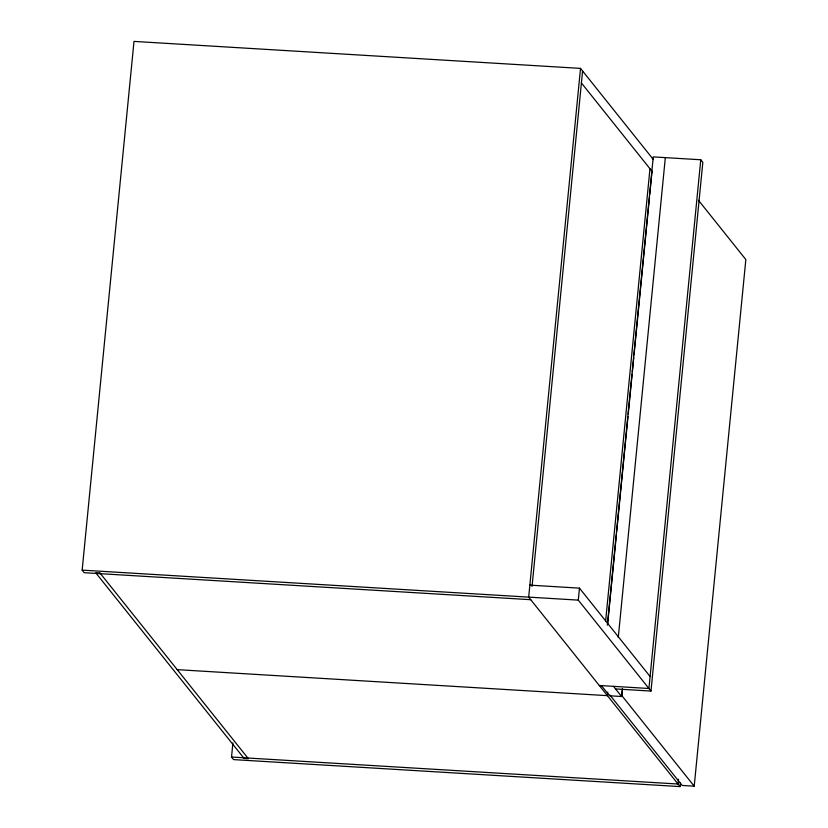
<?xml version="1.0" encoding="UTF-8"?>
<svg xmlns="http://www.w3.org/2000/svg" width="828" height="828" viewBox="0 0 828 828"><rect width="100%" height="100%" fill="white"/><g stroke="black" fill="none" stroke-linecap="round" stroke-linejoin="round"><path stroke-width="1.24" d="M530.738 599.7L84.218 572.707L82.158 570.13L134.001 41.4L580.521 68.393L653.416 159.607M680.492 782.739L680.109 786.6L233.589 759.607L231.529 757.03L232.916 742.882M580.521 68.393L528.678 597.123L680.109 786.6M532.042 586.431L582.581 70.97M615.546 688.927L650.984 691.069L578.296 600.124L579.465 588.139L529.858 585.137M605.641 620.855L649.97 168.746M607.359 625.161L653.271 156.896L700.767 159.763L702.827 162.34L650.984 691.069M607.7 623.432L616.394 534.805M616.643 532.238L627.976 416.639M628.235 414.072L632.137 374.256M632.385 371.689L633.772 357.561M634.02 354.995L649.514 197.012M649.763 194.445L652.029 171.324M607.773 692.053L607.421 695.655L177.202 669.645M618.278 637.467L665.329 157.62M601.428 685.625L609.553 695.779L621.6 696.503L622.356 688.792M622.511 689.238L621.88 695.675L694.206 786.176L682.158 785.441L609.832 694.951M700.767 159.763L648.924 688.492L599.306 685.491M678.515 779.231L678.049 784.023L231.529 757.03M694.206 786.176L745.842 259.557L698.428 200.231M82.158 570.13L578.296 600.124M581.411 82.955L652.247 171.593M579.465 588.139L650.094 676.507M613.486 686.35L621.6 696.503M99.971 573.007L95.717 572.759L244.125 758.438L248.379 758.696L99.971 573.007"/></g></svg>
